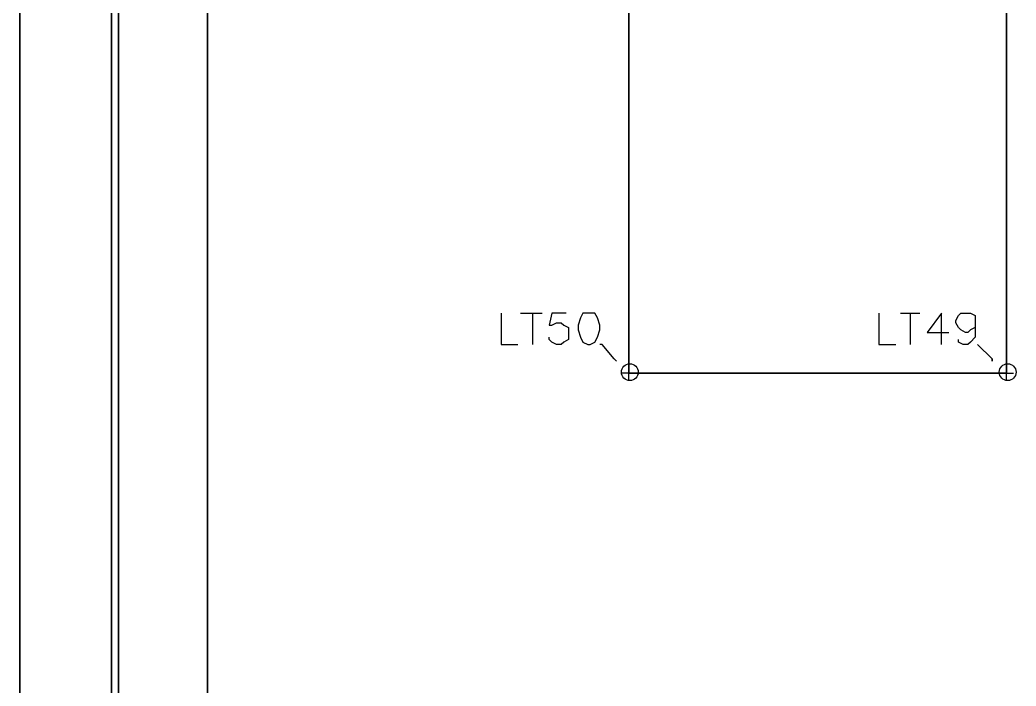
# Model space of a CAD drawing. Header units: metres. Extents: x 114 to 218, y 8 to 180.
# Drawn here: x 153.19 to 159.56, y 147.09 to 151.35 of the extents above; entities that cross this region are included whole.
import ezdxf

# ---------------------------------------------------------------- set-up
doc = ezdxf.new("R2010")
doc.units = ezdxf.units.M
doc.header["$MEASUREMENT"] = 0
for name, color, linetype in [('E-LIGHT', 7, 'Continuous'), ('E-LIGHT-CLRANCE', 7, 'Continuous'), ('E-TFP-LIGHT', 7, 'Continuous'), ('S-3D-BEAM', 7, 'Continuous')]:
    doc.layers.add(name, color=color, linetype=linetype)

msp = doc.modelspace()

# ---------------------------------------------------------------- linework, layer by layer
at = {"layer": 'E-LIGHT', "color": 5, "true_color": 0x0000ff}
for points in [[(159.4982, 149.0899), (157.0833, 149.0899), (157.0833, 153.889), (159.4982, 153.889), (157.0833, 153.889), (157.0833, 149.0899), (159.4982, 149.0899)], [(159.4982, 153.889), (159.4982, 149.0899), (159.4982, 153.889)], [(157.0833, 149.0899), (157.0833, 149.0899)], [(157.0833, 149.0899), (157.0833, 149.0899)], [(159.4982, 149.0899), (159.4982, 149.0899)], [(159.4982, 149.0899), (159.4982, 149.0899)]]:
    msp.add_lwpolyline(points, dxfattribs=at)
at = {"layer": 'E-LIGHT-CLRANCE', "color": 150, "true_color": 0x007fff}
for points in [[(159.4982, 149.0899), (157.0833, 149.0899), (157.0833, 153.889), (159.4982, 153.889), (157.0833, 153.889), (157.0833, 149.0899), (159.4982, 149.0899)], [(159.4982, 153.889), (159.4982, 149.0899), (159.4982, 153.889)], [(157.0833, 149.0899), (157.0833, 149.0899)], [(157.0833, 149.0899), (157.0833, 149.0899)], [(159.4982, 149.0899), (159.4982, 149.0899)], [(159.4982, 149.0899), (159.4982, 149.0899)]]:
    msp.add_lwpolyline(points, dxfattribs=at)
at = {"layer": 'E-TFP-LIGHT', "color": 5, "true_color": 0x0000ff}
for points in [[(156.268, 149.4744), (156.268, 149.2745), (156.3757, 149.2745)], [(156.3911, 149.4744), (156.5295, 149.4744)], [(156.468, 149.4744), (156.468, 149.2745)], [(156.6833, 149.4744), (156.591, 149.4744), (156.5757, 149.3975), (156.591, 149.3975), (156.6218, 149.4129), (156.6526, 149.4129), (156.668, 149.3975), (156.6987, 149.3822), (156.6987, 149.3514), (156.6987, 149.336), (156.6987, 149.3053), (156.668, 149.2899), (156.6526, 149.2745), (156.6218, 149.2745), (156.591, 149.2899), (156.5757, 149.3053), (156.5757, 149.3206)], [(156.8218, 149.4744), (156.791, 149.4744), (156.7756, 149.4437), (156.7603, 149.3975), (156.7603, 149.3668), (156.7756, 149.3206), (156.791, 149.2899), (156.8218, 149.2745), (156.8372, 149.2745), (156.8679, 149.2899), (156.8833, 149.3206), (156.8987, 149.3668), (156.8987, 149.3975), (156.8833, 149.4437), (156.8679, 149.4744), (156.8372, 149.4744), (156.8218, 149.4744)], [(158.683, 149.4744), (158.683, 149.2745), (158.7906, 149.2745)], [(158.8214, 149.4744), (158.9445, 149.4744)], [(158.8829, 149.4744), (158.8829, 149.2745)], [(159.0829, 149.2745), (159.0829, 149.4744), (158.9906, 149.3514), (159.129, 149.3514)], [(159.2982, 149.4129), (159.2982, 149.3822), (159.2675, 149.3668), (159.2521, 149.3514), (159.2367, 149.3514), (159.2059, 149.3668), (159.1906, 149.3822), (159.1752, 149.4129), (159.1752, 149.4283), (159.1906, 149.4591), (159.2059, 149.4744), (159.2367, 149.4744), (159.2521, 149.4744), (159.2675, 149.4744), (159.2982, 149.4591), (159.2982, 149.4129), (159.2982, 149.3668), (159.2982, 149.3206), (159.2675, 149.2899), (159.2521, 149.2745), (159.2213, 149.2745), (159.1906, 149.2899), (159.1906, 149.3053)], [(156.991, 149.1822), (156.9141, 149.2745), (156.8987, 149.2745)], [(159.4059, 149.1822), (159.3136, 149.2745)], [(156.991, 149.1822), (157.0064, 149.1668), (157.0064, 149.1668), (156.991, 149.1822), (156.991, 149.1822)], [(159.4059, 149.1822), (159.4059, 149.1668), (159.4059, 149.1668), (159.4059, 149.1822), (159.4059, 149.1822)], [(157.0833, 149.0437), (157.0833, 149.0899), (157.0371, 149.0899)], [(157.0833, 149.1361), (157.0833, 149.0899), (157.1294, 149.0899)], [(157.0833, 149.0899), (157.0833, 149.0899)], [(157.0833, 149.0899), (157.0833, 149.0899)], [(157.1294, 149.0899), (157.1294, 149.0899)], [(159.4982, 149.0437), (159.4982, 149.0899), (159.4367, 149.0899)], [(159.4982, 149.1361), (159.4982, 149.0899), (159.5443, 149.0899)], [(159.4982, 149.0899), (159.4982, 149.0899)], [(159.4982, 149.0899), (159.4982, 149.0899)], [(159.5443, 149.0899), (159.5443, 149.0899)]]:
    msp.add_lwpolyline(points, dxfattribs=at)
for centre in [(157.091, 149.0976), (159.5059, 149.0976)]:
    msp.add_circle(centre, 0.0538, dxfattribs=at)
at = {"layer": 'S-3D-BEAM', "color": 4, "true_color": 0x00ffff}
for points in [[(153.1917, 162.0105), (154.3915, 162.0105), (154.3915, 162.0105), (154.3915, 109.4666), (153.1917, 109.4666), (153.1917, 162.0105)], [(153.1917, 109.4666), (153.1917, 162.0105), (153.1917, 109.4666)], [(153.7762, 162.0105), (153.1917, 162.0105), (153.1917, 162.0105), (153.1917, 109.4666), (153.7762, 109.4666), (153.7762, 162.0105)], [(153.1917, 162.0105), (153.7762, 162.0105), (153.7762, 162.0105), (153.7762, 109.4666), (153.1917, 109.4666), (153.1917, 162.0105)], [(153.1917, 109.4666), (153.1917, 162.0105), (153.1917, 109.4666)], [(154.3915, 162.0105), (153.1917, 162.0105), (153.1917, 162.0105), (153.1917, 109.4666), (154.3915, 109.4666), (154.3915, 162.0105)], [(153.8223, 162.0105), (154.3915, 162.0105), (153.8223, 162.0105), (153.8223, 162.0105), (153.8223, 109.4666), (154.3915, 109.4666), (154.3915, 162.0105), (154.3915, 162.0105), (153.1917, 162.0105), (153.7762, 162.0105)], [(153.7762, 109.4666), (153.7762, 162.0105), (153.7762, 109.4666)], [(153.8223, 162.0105), (154.3915, 162.0105), (154.3915, 162.0105), (154.3915, 109.4666), (153.8223, 109.4666), (153.8223, 162.0105)], [(153.8223, 109.4666), (153.8223, 162.0105), (153.8223, 109.4666)], [(154.3915, 109.4666), (154.3915, 162.0105), (154.3915, 109.4666)], [(154.3915, 109.4666), (154.3915, 162.0105), (154.3915, 109.4666)]]:
    msp.add_lwpolyline(points, dxfattribs=at)

doc.saveas('drawing.dxf')
